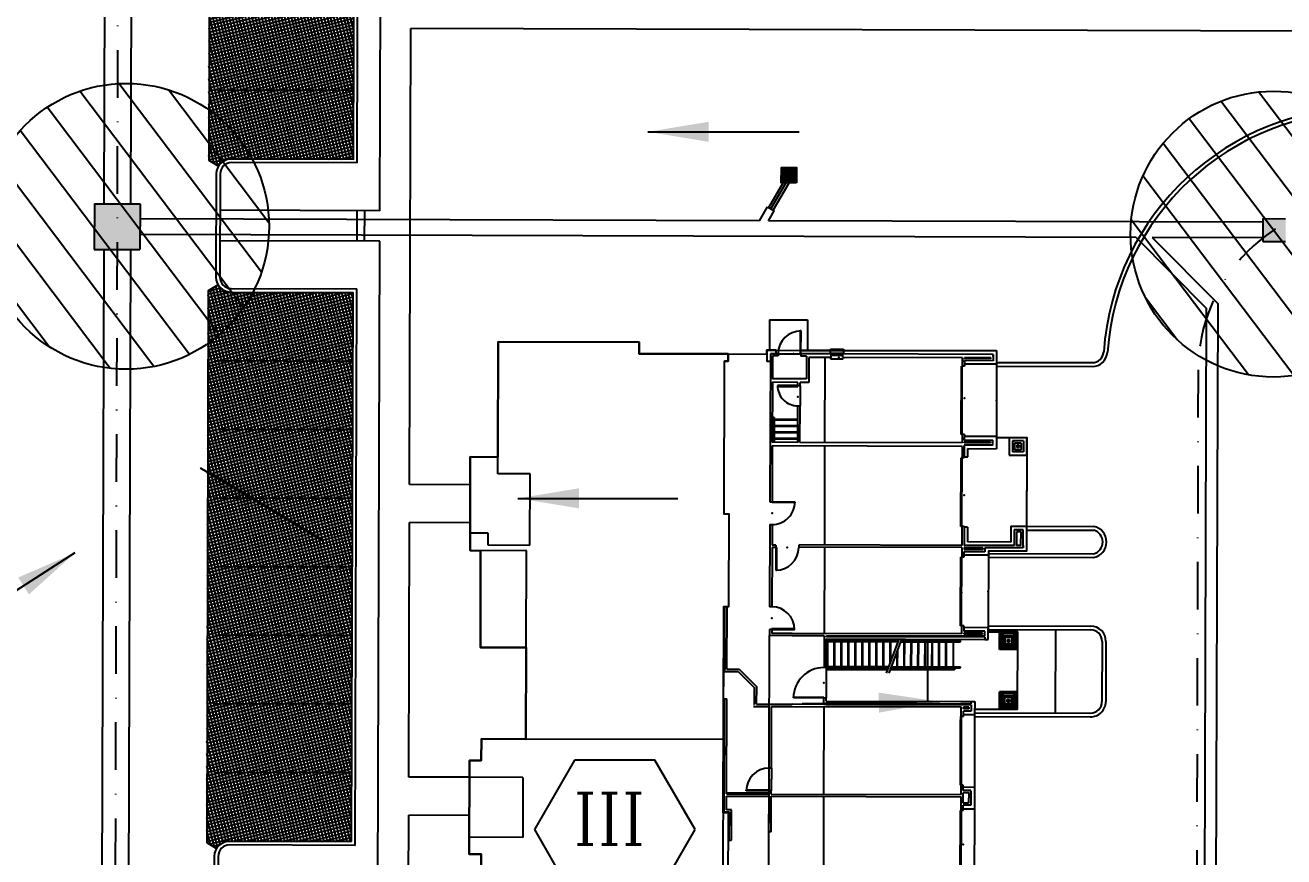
# Model space of a CAD drawing. Header units: feet. Extents: x 26064 to 27719, y 16802 to 28989.
# Drawn here: x 27101 to 27266.1, y 17355 to 17464.1 of the extents above; entities that cross this region are included whole.
import ezdxf
from ezdxf.enums import TextEntityAlignment as Align

# ---------------------------------------------------------------- set-up
doc = ezdxf.new("R2010")
doc.units = ezdxf.units.FT
doc.header["$LTSCALE"] = 50
doc.header["$MEASUREMENT"] = 0
doc.header["$PDSIZE"] = -0.5
doc.linetypes.add('CENTERPL', pattern=[0.25, 0.125, -0.0625, 0, -0.0625])
doc.linetypes.add('HIDDEN', pattern=[0.375, 0.25, -0.125])
for name, color, linetype in [('ALT-SD CL', 252, 'CENTERPL'), ('ALT-SD STRUCTURE', 252, 'Continuous'), ('ALT-SD-OUTER', 252, 'Continuous'), ('BUILDING-DOORS-EXT', 2, 'Continuous'), ('BUILDING-INTERIOR', 251, 'Continuous'), ('BUILDINGS', 5, 'Continuous'), ('CL-ROADS', 9, 'CENTERPL'), ('CONC-5INCH-BOUNDS', 251, 'Continuous'), ('CONC-5INCH-HATCH', 251, 'Continuous'), ('CURB-B', 4, 'Continuous'), ('CURB-F', 32, 'Continuous'), ('INLET PROTECTION', 1, 'HIDDEN'), ('INLET-HATCH', 9, 'Continuous'), ('PARKSTRIPES', 32, 'Continuous'), ('SD-OUTER', 6, 'Continuous'), ('SD-OUTER-PRIVATE', 6, 'Continuous'), ('SD-STRUCTURE', 6, 'Continuous'), ('SD-STRUCTURE-PRIVATE', 6, 'Continuous'), ('SIDEWALK', 9, 'Continuous'), ('STEPS', 7, 'Continuous')]:
    doc.layers.add(name, color=color, linetype=linetype)
doc.styles.add('DCADTXTSTYLE3', font='ROMANC')
doc.styles.add('ls80', font='simplex', dxfattribs={"oblique": 15, "height": 4})
doc.dimstyles.new('dim', dxfattribs={"dimtxt": 0.18, "dimasz": 0.16, "dimexe": 0.0625, "dimexo": 0.0625, "dimgap": 0.03, "dimtad": 3, "dimdec": 4, "dimzin": 0, "dimdsep": 46, "dimtxsty": 'ls80', "dimcen": 0.09, "dimclrd": 256, "dimclre": 256, "dimclrt": 256, "dimaunit": 1, "dimadec": 4, "dimazin": 0, "dimtfac": 1, "dimtdec": 4, "dimtofl": 0, "dimtmove": 2, "dimatfit": 3, "dimfxl": 0, "dimtolj": 1, "dimtzin": 0, "dimlwd": -1, "dimlwe": -1, "dimarcsym": 0})

msp = doc.modelspace()

# ---------------------------------------------------------------- hatches: boundary and pattern name
at = {"layer": 'ALT-SD STRUCTURE'}
msp.add_hatch(color=7, dxfattribs=at).paths.add_polyline_path([(27200.19655, 17445.43364), (27202.19654, 17445.4278), (27202.19071, 17443.42781), (27200.19071, 17443.43365)])
at = {"layer": 'CONC-5INCH-HATCH'}
h = msp.add_hatch(dxfattribs=at)
h.set_pattern_fill('ANSI37', scale=3.33, angle=329.2625, style=0)
edge = h.paths.add_edge_path()
edge.add_line((27125.29744, 17535.5882), (27125.03708, 17446.38248))
edge.add_line((27125.03708, 17446.38248), (27126.32209, 17445.60868))
edge.add_arc((27128.03543, 17444.57695), 2, 89.8327778, 148.9446646, ccw=False)
edge.add_line((27128.04126, 17446.57694), (27144.034, 17446.53027))
edge.add_line((27144.034, 17446.53027), (27144.29376, 17535.53276))
edge.add_line((27144.29376, 17535.53276), (27125.29744, 17535.5882))
h = msp.add_hatch(dxfattribs=at)
h.set_pattern_fill('ANSI37', scale=3.33, angle=329.2625, style=0)
edge = h.paths.add_edge_path()
edge.add_line((27143.77268, 17356.99417), (27143.98282, 17428.99506))
edge.add_line((27143.98282, 17428.99506), (27127.99009, 17429.04174))
edge.add_arc((27127.99592, 17431.04173), 2, 210.720891, 269.8327778, ccw=False)
edge.add_line((27126.27659, 17430.02002), (27124.98709, 17429.25373))
edge.add_line((27124.98709, 17429.25373), (27124.77577, 17356.84638))
edge.add_line((27124.77577, 17356.84638), (27126.06077, 17356.07258))
edge.add_arc((27127.77411, 17355.04085), 2, 89.8327778, 148.9446646, ccw=False)
edge.add_line((27127.77995, 17357.04084), (27143.77268, 17356.99417))
at = {"layer": 'INLET PROTECTION', "linetype": 'Continuous'}
h = msp.add_hatch(dxfattribs=at)
h.set_pattern_fill('ANSI31', scale=37.499998, angle=262.0889784, style=0)
h.set_pattern_definition([(307.088978, (51226.1183, -5826.835), (3.7392183, 2.82681806), [])])
edge = h.paths.add_edge_path()
edge.add_arc((27114.20302, 17437.70811), 18.75, 0, 360)
h = msp.add_hatch(dxfattribs=at)
h.set_pattern_fill('ANSI31', scale=37.499998, angle=262.0889784, style=0)
h.set_pattern_definition([(307.088978, (51375.7686, -5828.0414), (3.7392183, 2.82681806), [])])
edge = h.paths.add_edge_path()
edge.add_arc((27264.78035, 17436.6848), 18.75, 0, 360)

# ---------------------------------------------------------------- linework, layer by layer
at = {"layer": 'ALT-SD CL', "color": 7}
msp.add_line((27198.82325, 17439.9935), (27201.40203, 17444.43012), dxfattribs=at)
at = {"layer": 'ALT-SD STRUCTURE', "color": 7, "flags": 128}
msp.add_lwpolyline([(27202.19071, 17443.42781), (27200.19071, 17443.43365), (27200.19655, 17445.43364), (27202.19654, 17445.4278)], close=True, dxfattribs=at)
at = {"layer": 'ALT-SD-OUTER', "color": 7}
for p, q in [((27198.53795, 17440.15934), (27200.44071, 17443.43292)), ((27199.10856, 17439.82767), (27201.20281, 17443.4307))]:
    msp.add_line(p, q, dxfattribs=at)
at = {"layer": 'BUILDING-DOORS-EXT', "color": 7}
for p, q in [((27202.65406, 17423.97876), (27202.64531, 17420.97997)), ((27202.77901, 17423.97839), (27202.65406, 17423.97876)), ((27202.77025, 17420.97961), (27202.77901, 17423.97839))]:
    msp.add_line(p, q, dxfattribs=at)
msp.add_arc((27202.77025, 17420.97961), 2.9988, 89.8327778, 179.8327778, dxfattribs=at)
at = {"layer": 'BUILDING-INTERIOR', "color": 7, "ltscale": 12}
for p, q in [((27193.21139, 17420.96584), (27193.20859, 17420.00791)), ((27193.21139, 17420.96584), (27198.29281, 17420.951)), ((27198.29427, 17421.45085), (27198.29002, 17419.99308)), ((27199.50216, 17421.44733), (27198.29427, 17421.45085)), ((27198.75109, 17420.99134), (27198.69445, 17401.58214)), ((27199.77141, 17420.98836), (27198.75109, 17420.99134)), ((27199.50082, 17420.98917), (27199.50216, 17421.44733)), ((27199.77141, 17420.98836), (27199.77056, 17420.69681)), ((27199.77141, 17420.98836), (27202.77026, 17420.97961)), ((27202.64531, 17420.97997), (27202.77026, 17420.97961)), ((27202.74957, 17420.97969), (27202.75091, 17421.43785)), ((27206.66606, 17421.42642), (27202.75091, 17421.43785)), ((27202.77026, 17420.97961), (27202.7694, 17420.68807)), ((27206.74801, 17420.968), (27202.77026, 17420.97961)), ((27206.66471, 17420.96826), (27206.66495, 17421.05156)), ((27206.66495, 17421.05156), (27208.33098, 17421.0467)), ((27206.66521, 17421.13486), (27206.66606, 17421.42642)), ((27206.66606, 17421.42642), (27206.66655, 17421.59302)), ((27206.66655, 17421.59302), (27208.33257, 17421.58816)), ((27206.74667, 17420.50986), (27206.74801, 17420.96802)), ((27208.2461, 17420.50549), (27208.24743, 17420.96364)), ((27227.98985, 17420.90602), (27208.24744, 17420.96364)), ((27208.33074, 17420.9634), (27208.33098, 17421.0467)), ((27208.33209, 17421.42156), (27208.33124, 17421.13)), ((27208.33257, 17421.58816), (27208.33209, 17421.42156)), ((27227.99119, 17421.36418), (27208.33209, 17421.42156)), ((27228.44934, 17421.36284), (27226.20015, 17421.36941)), ((27227.98985, 17420.90602), (27227.98742, 17420.07301)), ((27227.989, 17420.61445), (27227.98985, 17420.90612)), ((27228.44934, 17421.36284), (27228.44424, 17419.61356)), ((27193.20859, 17420.00791), (27192.75044, 17420.00925)), ((27198.74813, 17419.99174), (27198.29002, 17419.99308)), ((27199.0418, 17420.69893), (27199.03304, 17417.70011)), ((27199.77056, 17420.69681), (27199.0418, 17420.69893)), ((27203.49841, 17420.68595), (27202.7694, 17420.68807)), ((27203.49841, 17420.68595), (27203.48965, 17417.6871)), ((27203.78947, 17420.51849), (27203.77987, 17417.22809)), ((27206.74667, 17420.50986), (27203.78947, 17420.51849)), ((27205.92273, 17409.34978), (27205.95531, 17420.51218)), ((27206.66337, 17420.5101), (27206.66289, 17420.3435)), ((27206.66289, 17420.3435), (27208.32891, 17420.33864)), ((27206.74753, 17420.80142), (27208.24695, 17420.79704)), ((27206.74765, 17420.84307), (27208.24707, 17420.83869)), ((27223.94839, 17420.45964), (27208.2461, 17420.50549)), ((27208.3294, 17420.50524), (27208.32891, 17420.33864)), ((27223.79402, 17410.38078), (27223.82028, 17419.37726)), ((27223.94523, 17419.37689), (27223.82028, 17419.37726)), ((27223.91897, 17410.38041), (27223.94523, 17419.37689)), ((27223.94195, 17418.25278), (27223.94839, 17420.45966)), ((27223.94839, 17420.45966), (27223.94523, 17419.37689)), ((27224.23679, 17419.37604), (27223.94523, 17419.37689)), ((27224.23885, 17420.08395), (27224.23679, 17419.37604)), ((27228.44424, 17419.61356), (27224.23751, 17419.62583)), ((27227.98742, 17420.07301), (27224.23885, 17420.08395)), ((27224.23995, 17420.45879), (27224.2397, 17420.3755)), ((27227.69672, 17420.36541), (27224.2397, 17420.3755)), ((27227.69696, 17420.4487), (27224.23995, 17420.45879)), ((27227.69696, 17420.4487), (27227.69672, 17420.36541)), ((27203.48965, 17417.6871), (27199.03304, 17417.70011)), ((27199.03171, 17417.24195), (27199.00873, 17409.36997)), ((27202.36377, 17417.23222), (27199.03171, 17417.24195)), ((27199.69691, 17416.82348), (27199.69654, 17416.69852)), ((27199.69654, 17416.69852), (27202.36219, 17416.69074)), ((27202.36255, 17416.8157), (27199.69691, 17416.82348)), ((27202.36219, 17416.69074), (27202.36255, 17416.8157)), ((27202.36255, 17416.8157), (27202.36377, 17417.23222)), ((27202.36255, 17416.8157), (27202.65411, 17416.81485)), ((27202.65411, 17416.81485), (27202.64632, 17414.1492)), ((27202.65411, 17416.81485), (27202.65532, 17417.23137)), ((27203.77987, 17417.22809), (27202.65532, 17417.23137)), ((27199.14317, 17412.61836), (27199.13368, 17409.36961)), ((27199.26812, 17412.618), (27199.14317, 17412.61836)), ((27199.26812, 17412.618), (27199.25864, 17409.36924)), ((27202.34077, 17409.36023), (27202.35476, 17414.15005)), ((27202.35476, 17414.15005), (27202.64632, 17414.1492)), ((27202.63233, 17409.35938), (27202.64632, 17414.1492)), ((27202.3471, 17411.52608), (27199.01504, 17411.53581)), ((27202.34954, 17412.3591), (27199.01747, 17412.36882)), ((27202.34077, 17409.36023), (27199.00873, 17409.36997)), ((27202.34224, 17409.86006), (27199.01018, 17409.86978)), ((27202.34467, 17410.69307), (27199.01261, 17410.70279)), ((27223.91581, 17409.2973), (27202.63233, 17409.35938)), ((27223.91897, 17410.38041), (27223.79402, 17410.38078)), ((27223.91897, 17410.38041), (27223.91581, 17409.2973)), ((27224.21053, 17410.37956), (27223.91897, 17410.38041)), ((27224.20761, 17409.38006), (27224.20737, 17409.29655)), ((27227.66438, 17409.28646), (27224.20737, 17409.29655)), ((27227.66462, 17409.36997), (27224.20761, 17409.38006)), ((27224.21053, 17410.37956), (27224.20846, 17409.67161)), ((27224.20846, 17409.67161), (27227.95703, 17409.66067)), ((27228.41652, 17410.11749), (27224.2098, 17410.12977)), ((27227.66438, 17409.28646), (27227.66462, 17409.36997)), ((27227.95508, 17408.99406), (27227.95703, 17409.66067)), ((27227.95642, 17409.45211), (27227.95679, 17409.57712)), ((27228.41652, 17410.11749), (27228.4119, 17408.53456)), ((27230.08224, 17410.00827), (27230.07543, 17407.67583)), ((27230.08224, 17410.00827), (27232.41468, 17410.00146)), ((27230.5183, 17409.56966), (27230.51404, 17408.11189)), ((27231.97607, 17409.5654), (27230.5183, 17409.56966)), ((27230.5183, 17409.56966), (27230.80985, 17409.56881)), ((27231.97607, 17409.5654), (27231.83029, 17409.56583)), ((27231.97607, 17409.5654), (27231.97181, 17408.10763)), ((27231.97607, 17409.5654), (27231.97522, 17409.27383)), ((27232.40788, 17407.66903), (27232.41468, 17410.00146)), ((27199.00739, 17408.91184), (27198.986, 17401.58129)), ((27223.91448, 17408.83914), (27199.00739, 17408.91184)), ((27205.88348, 17395.89661), (27205.92139, 17408.89167)), ((27223.91448, 17408.83914), (27223.9101, 17407.33972)), ((27224.20652, 17409.005), (27224.20165, 17407.33887)), ((27227.95508, 17408.99406), (27224.20652, 17409.005)), ((27224.66017, 17407.46258), (27224.66333, 17408.5455)), ((27224.66333, 17408.5455), (27228.4119, 17408.53456)), ((27230.07543, 17407.67583), (27232.40788, 17407.66903)), ((27231.97181, 17408.10763), (27230.51404, 17408.11189)), ((27230.809, 17409.27725), (27230.80645, 17408.40259)), ((27231.68111, 17408.40004), (27230.80645, 17408.40259)), ((27231.68366, 17409.2747), (27230.809, 17409.27725)), ((27231.0997, 17408.98485), (27231.09885, 17408.6933)), ((27231.39041, 17408.69245), (27231.09885, 17408.6933)), ((27231.39126, 17408.984), (27231.0997, 17408.98485)), ((27231.39126, 17408.984), (27231.39041, 17408.69245)), ((27231.68366, 17409.2747), (27231.68111, 17408.40004)), ((27162.9686, 17405.22672), (27162.97518, 17407.48107)), ((27223.75889, 17398.34354), (27223.78515, 17407.34008)), ((27223.9101, 17407.33972), (27223.78515, 17407.34008)), ((27223.88384, 17398.34318), (27223.9101, 17407.33972)), ((27224.20165, 17407.33887), (27223.9101, 17407.33972)), ((27224.20202, 17407.46391), (27224.66017, 17407.46258)), ((27167.21697, 17405.21432), (27162.9686, 17405.22672)), ((27167.18974, 17395.88458), (27167.21697, 17405.21432)), ((27198.69445, 17401.58214), (27198.986, 17401.58129)), ((27198.98564, 17401.45634), (27198.986, 17401.58129)), ((27201.98448, 17401.44759), (27198.98564, 17401.45634)), ((27198.986, 17401.58129), (27201.98485, 17401.57254)), ((27201.98485, 17401.57254), (27201.98448, 17401.44759)), ((27198.68569, 17398.58329), (27198.65423, 17387.79576)), ((27198.68569, 17398.58329), (27198.97725, 17398.58244)), ((27198.97725, 17398.58244), (27198.96935, 17395.87513)), ((27223.88384, 17398.34318), (27223.75889, 17398.34354)), ((27223.88384, 17398.34318), (27223.87657, 17395.84412)), ((27224.1754, 17398.34233), (27223.88384, 17398.34318)), ((27224.1754, 17398.34233), (27224.16812, 17395.84329)), ((27224.63319, 17398.21613), (27224.17503, 17398.21747)), ((27224.63319, 17398.21613), (27224.6276, 17396.3002)), ((27230.29813, 17398.36617), (27230.29205, 17396.28367)), ((27230.29813, 17398.36617), (27232.38067, 17398.3601)), ((27230.75499, 17397.90668), (27230.74893, 17395.8241)), ((27231.94203, 17397.90322), (27230.75499, 17397.90668)), ((27231.9351, 17395.52908), (27231.94203, 17397.90322)), ((27232.38067, 17398.3601), (27232.37106, 17395.06975)), ((27159.34327, 17397.51105), (27161.67571, 17397.50424)), ((27161.67571, 17397.50424), (27161.67103, 17395.90068)), ((27230.29205, 17396.28367), (27224.6276, 17396.3002)), ((27231.04569, 17397.61427), (27231.04046, 17395.82325)), ((27231.64963, 17397.61251), (27231.04569, 17397.61427)), ((27231.6444, 17395.82149), (27231.64963, 17397.61251)), ((27166.72945, 17395.15703), (27160.73169, 17395.15371)), ((27161.67103, 17395.90068), (27167.18974, 17395.88458)), ((27166.69232, 17382.43275), (27166.72945, 17395.15703)), ((27198.96849, 17395.58358), (27198.94578, 17387.79491)), ((27199.4683, 17395.58212), (27198.96849, 17395.58358)), ((27199.46915, 17395.87367), (27198.96935, 17395.87513)), ((27199.4683, 17395.58212), (27199.45957, 17392.58327)), ((27199.46915, 17395.87367), (27199.4683, 17395.58212)), ((27199.59325, 17395.58175), (27199.4683, 17395.58212)), ((27199.58452, 17392.58291), (27199.59325, 17395.58175)), ((27202.468, 17395.86492), (27202.46715, 17395.57336)), ((27223.87572, 17395.55256), (27202.46727, 17395.61502)), ((27223.87657, 17395.84412), (27202.46812, 17395.90657)), ((27205.84957, 17384.27609), (27205.88263, 17395.60506)), ((27223.87572, 17395.55256), (27223.87207, 17394.30304)), ((27224.16569, 17395.0103), (27224.16363, 17394.30219)), ((27227.3714, 17394.54279), (27224.16434, 17394.55215)), ((27226.91463, 17395.00228), (27224.16569, 17395.0103)), ((27224.16727, 17395.55173), (27224.16654, 17395.30189)), ((27226.62393, 17395.29468), (27224.16654, 17395.30189)), ((27226.62466, 17395.54456), (27224.16727, 17395.55173)), ((27230.74893, 17395.8241), (27224.16812, 17395.84329)), ((27226.62466, 17395.54457), (27226.62393, 17395.29468)), ((27226.91621, 17395.54372), (27226.91463, 17395.00228)), ((27231.9351, 17395.52908), (27226.91621, 17395.54371)), ((27227.37298, 17395.08434), (27227.3714, 17394.54279)), ((27232.37106, 17395.06975), (27227.37298, 17395.08434)), ((27231.6444, 17395.82149), (27231.04046, 17395.82325)), ((27231.9351, 17395.52908), (27231.64355, 17395.52993)), ((27231.93595, 17395.82064), (27231.9351, 17395.52908)), ((27223.72435, 17386.50335), (27223.74712, 17394.30341)), ((27223.87207, 17394.30304), (27223.74712, 17394.30341)), ((27223.84931, 17386.50298), (27223.87207, 17394.30304)), ((27224.16363, 17394.30219), (27223.87207, 17394.30304)), ((27199.45957, 17392.58327), (27199.58452, 17392.58291)), ((27192.75676, 17379.31616), (27192.78155, 17387.8129)), ((27193.04916, 17379.60686), (27193.07311, 17387.81204)), ((27198.94578, 17387.79491), (27198.65423, 17387.79576)), ((27223.72088, 17385.3076), (27223.72437, 17386.50335)), ((27223.84583, 17385.30723), (27223.84932, 17386.50298)), ((27192.48965, 17330.62694), (27192.65106, 17385.93899)), ((27198.64548, 17384.79692), (27198.64317, 17384.00557)), ((27198.93703, 17384.79607), (27198.64548, 17384.79692)), ((27198.93703, 17384.79607), (27198.93557, 17384.29626)), ((27198.93739, 17384.92102), (27198.93702, 17384.79607)), ((27198.93702, 17384.79607), (27201.93587, 17384.78731)), ((27201.93623, 17384.91227), (27198.93739, 17384.92102)), ((27201.93587, 17384.78731), (27201.93623, 17384.91227)), ((27223.84583, 17385.30723), (27223.72088, 17385.3076)), ((27223.84583, 17385.30723), (27223.84267, 17384.22358)), ((27224.13739, 17385.30638), (27223.84583, 17385.30723)), ((27224.13739, 17385.30638), (27224.13532, 17384.5976)), ((27226.88426, 17384.5896), (27224.13532, 17384.5976)), ((27227.34369, 17385.04644), (27224.13662, 17385.0558)), ((27227.34376, 17385.04642), (27224.13666, 17385.05578)), ((27226.88231, 17383.92317), (27226.88426, 17384.5896)), ((27227.33925, 17383.50533), (27227.34376, 17385.04642)), ((27228.84166, 17384.52141), (27227.34223, 17384.52579)), ((27228.83485, 17382.18898), (27228.84166, 17384.52141)), ((27228.84166, 17384.52141), (27231.17409, 17384.51461)), ((27231.17409, 17384.51461), (27228.84166, 17384.52141)), ((27231.17409, 17384.51461), (27231.16729, 17382.18217)), ((27198.17232, 17222.65092), (27198.64317, 17384.00558)), ((27201.6211, 17383.99688), (27198.64317, 17384.00557)), ((27201.62195, 17384.28842), (27198.93557, 17384.29626)), ((27205.80718, 17383.98467), (27201.6211, 17383.99688)), ((27223.84267, 17384.22358), (27201.62195, 17384.28842)), ((27205.80718, 17383.98467), (27205.79503, 17379.81952)), ((27206.09752, 17383.56732), (27206.08658, 17379.81867)), ((27206.09752, 17383.5673), (27226.8811, 17383.50667)), ((27206.09838, 17383.85886), (27206.09874, 17383.98382)), ((27226.88195, 17383.79824), (27206.09838, 17383.85886)), ((27226.8823, 17383.92317), (27206.09874, 17383.98382)), ((27226.88231, 17383.92317), (27206.09874, 17383.98382)), ((27215.84575, 17383.20561), (27223.71477, 17383.18265)), ((27215.89349, 17383.33042), (27223.59019, 17383.30797)), ((27216.37466, 17379.91364), (27216.38426, 17383.20405)), ((27217.29097, 17379.91097), (27217.30057, 17383.20137)), ((27218.20728, 17379.90829), (27218.21689, 17383.1987)), ((27219.1236, 17379.90562), (27219.1332, 17383.19602)), ((27220.03991, 17379.90295), (27220.04952, 17383.19335)), ((27220.95623, 17379.90027), (27220.96583, 17383.19068)), ((27221.87254, 17379.8976), (27221.88215, 17383.188)), ((27222.78886, 17379.89492), (27222.79846, 17383.18533)), ((27223.59019, 17383.30797), (27223.59079, 17383.51627)), ((27223.71477, 17383.18265), (27223.71575, 17383.5159)), ((27224.13459, 17384.34771), (27224.13423, 17384.22274)), ((27224.13423, 17384.22274), (27226.59162, 17384.21557)), ((27226.59198, 17384.34053), (27224.13459, 17384.34771)), ((27226.88231, 17383.92316), (27226.59076, 17383.92401)), ((27226.59162, 17384.21557), (27226.59198, 17384.34053)), ((27226.88195, 17383.79824), (27226.8811, 17383.50667)), ((27226.8811, 17383.50667), (27227.33925, 17383.50533)), ((27226.88231, 17383.92316), (27226.88233, 17383.92317)), ((27229.00194, 17382.35509), (27229.00777, 17384.35433)), ((27231.00701, 17384.34849), (27229.00778, 17384.35433)), ((27229.12726, 17382.47968), (27229.13236, 17384.22901)), ((27230.88169, 17384.2239), (27229.13237, 17384.22901)), ((27229.38154, 17383.97838), (27229.13237, 17384.22901)), ((27229.37789, 17382.72886), (27229.38154, 17383.97838)), ((27229.38154, 17383.97838), (27230.63106, 17383.97473)), ((27229.46143, 17382.81191), (27229.46459, 17383.89483)), ((27229.46459, 17383.89483), (27230.54751, 17383.89167)), ((27229.56586, 17382.91574), (27229.56842, 17383.7904)), ((27230.44053, 17382.91318), (27229.56586, 17382.91574)), ((27229.56842, 17383.7904), (27230.44308, 17383.78785)), ((27229.85827, 17383.20644), (27229.85912, 17383.498)), ((27230.14982, 17383.20559), (27229.85827, 17383.20644)), ((27229.85912, 17383.498), (27230.15067, 17383.49714)), ((27230.15067, 17383.49714), (27230.14982, 17383.20559)), ((27230.44308, 17383.78785), (27230.44053, 17382.91318)), ((27230.54751, 17383.89167), (27230.54435, 17382.80875)), ((27230.63106, 17383.97473), (27230.62741, 17382.72521)), ((27230.63106, 17383.97473), (27230.88169, 17384.2239)), ((27230.88169, 17384.2239), (27230.87659, 17382.47458)), ((27231.00701, 17384.34849), (27231.00117, 17382.34928)), ((27215.45834, 17379.91631), (27215.46504, 17382.21031)), ((27231.16729, 17382.18217), (27228.83485, 17382.18898)), ((27229.00194, 17382.35509), (27231.00117, 17382.34926)), ((27229.37789, 17382.72886), (27229.12726, 17382.47968)), ((27229.12726, 17382.47968), (27230.87659, 17382.47458)), ((27230.62741, 17382.72521), (27229.37789, 17382.72886)), ((27230.54435, 17382.80875), (27229.46143, 17382.81191)), ((27230.62741, 17382.72521), (27230.87659, 17382.47458)), ((27231.1673, 17382.18217), (27231.15114, 17376.6426)), ((27193.04916, 17379.60686), (27194.65883, 17379.60217)), ((27194.65883, 17379.60217), (27196.95741, 17377.29014)), ((27206.08658, 17379.81867), (27205.79503, 17379.81952)), ((27206.08659, 17379.81871), (27206.07491, 17375.82023)), ((27206.08658, 17379.81867), (27206.08658, 17379.81867)), ((27214.54043, 17379.66908), (27222.91308, 17379.64466)), ((27214.58818, 17379.7939), (27223.70481, 17379.7673)), ((27214.63592, 17379.91871), (27223.70517, 17379.89226)), ((27215.45761, 17379.66641), (27215.45798, 17379.79136)), ((27216.37393, 17379.66374), (27216.37429, 17379.78869)), ((27217.29024, 17379.66107), (27217.29061, 17379.78601)), ((27218.20656, 17379.65839), (27218.20692, 17379.78334)), ((27219.12287, 17379.65572), (27219.12323, 17379.78067)), ((27220.03918, 17379.65305), (27220.03955, 17379.778)), ((27220.9555, 17379.65037), (27220.95586, 17379.77532)), ((27221.87181, 17379.6477), (27221.87218, 17379.77265)), ((27222.78813, 17379.64503), (27222.78849, 17379.76998)), ((27222.91308, 17379.64466), (27222.91271, 17379.51971)), ((27223.70481, 17379.7673), (27223.70517, 17379.89226)), ((27192.75676, 17379.31616), (27194.53722, 17379.31096)), ((27194.53722, 17379.31096), (27196.6655, 17377.17022)), ((27214.49268, 17379.54427), (27222.91271, 17379.51971)), ((27196.65921, 17375.01472), (27196.6655, 17377.17022)), ((27196.95076, 17375.01387), (27196.95741, 17377.29014)), ((27228.81187, 17374.31697), (27228.81868, 17376.64941)), ((27228.81868, 17376.64941), (27231.15112, 17376.6426)), ((27231.15112, 17376.6426), (27228.81868, 17376.64941)), ((27228.97896, 17374.48309), (27228.9848, 17376.48232)), ((27230.98403, 17376.47648), (27228.98481, 17376.48232)), ((27229.10428, 17374.60767), (27229.10938, 17376.357)), ((27230.85871, 17376.3519), (27229.10939, 17376.357)), ((27229.35856, 17376.10637), (27229.10939, 17376.357)), ((27230.60808, 17376.10272), (27230.85871, 17376.3519)), ((27230.85871, 17376.3519), (27230.85361, 17374.60257)), ((27230.98403, 17376.47648), (27230.9782, 17374.47727)), ((27231.15112, 17376.6426), (27231.14431, 17374.31016)), ((27192.70283, 17360.86494), (27192.74622, 17375.73422)), ((27192.74622, 17375.73422), (27193.03778, 17375.73337)), ((27193.00131, 17363.23818), (27193.03778, 17375.73337)), ((27196.53341, 17374.72355), (27198.61606, 17374.71746)), ((27196.53426, 17375.01509), (27196.65921, 17375.01472)), ((27196.95076, 17375.01387), (27201.59484, 17375.0003)), ((27198.59248, 17366.63724), (27198.61604, 17374.71746)), ((27198.88404, 17366.63639), (27198.9076, 17374.71661)), ((27198.9076, 17374.71661), (27201.59399, 17374.70877)), ((27201.59399, 17374.70877), (27223.81473, 17374.64393)), ((27205.78093, 17374.98807), (27201.59484, 17375.00029)), ((27201.7849, 17375.83274), (27201.78526, 17375.95769)), ((27205.78336, 17375.82107), (27201.7849, 17375.83274)), ((27201.78526, 17375.95769), (27205.78372, 17375.94602)), ((27205.78093, 17374.98807), (27205.78336, 17375.82108)), ((27206.07248, 17374.98724), (27205.78093, 17374.9881)), ((27205.78372, 17375.94602), (27205.78336, 17375.82107)), ((27206.07491, 17375.82023), (27205.78336, 17375.82108)), ((27205.78808, 17363.20087), (27205.82161, 17374.69644)), ((27206.07248, 17374.98724), (27206.07285, 17375.11219)), ((27206.07248, 17374.98725), (27223.6073, 17374.9361)), ((27206.07248, 17374.98724), (27225.10676, 17374.93172)), ((27206.07285, 17375.11219), (27225.10712, 17375.05668)), ((27206.0737, 17375.40375), (27206.07491, 17375.82023)), ((27206.0737, 17375.40375), (27223.73349, 17375.35224)), ((27206.07491, 17375.82023), (27206.07491, 17375.82023)), ((27223.73349, 17375.35224), (27225.10797, 17375.34823)), ((27223.81108, 17373.3951), (27223.81473, 17374.64393)), ((27224.10555, 17374.39352), (27224.10628, 17374.64308)), ((27224.81434, 17374.64101), (27224.10628, 17374.64308)), ((27224.81434, 17374.64101), (27224.81361, 17374.39145)), ((27225.10676, 17374.93172), (27225.10431, 17374.09905)), ((27225.10712, 17375.05668), (27225.10797, 17375.34823)), ((27225.10797, 17375.34823), (27225.56614, 17375.34689)), ((27225.56614, 17375.34689), (27225.56113, 17373.63955)), ((27229.35491, 17374.85685), (27229.10428, 17374.60767)), ((27229.10428, 17374.60767), (27230.85361, 17374.60257)), ((27229.35491, 17374.85685), (27229.35856, 17376.10637)), ((27230.60443, 17374.8532), (27229.35491, 17374.85685)), ((27229.35856, 17376.10637), (27230.60808, 17376.10272)), ((27229.43846, 17374.93991), (27229.44162, 17376.02282)), ((27230.52138, 17374.93675), (27229.43846, 17374.93991)), ((27229.44162, 17376.02282), (27230.52454, 17376.01966)), ((27229.54289, 17375.04373), (27229.54544, 17375.91839)), ((27230.41755, 17375.04118), (27229.54289, 17375.04373)), ((27229.54544, 17375.91839), (27230.42011, 17375.91584)), ((27229.83529, 17375.33443), (27229.83614, 17375.62599)), ((27230.12685, 17375.33358), (27229.83529, 17375.33443)), ((27229.83614, 17375.62599), (27230.1277, 17375.62514)), ((27230.1277, 17375.62514), (27230.12685, 17375.33358)), ((27230.42011, 17375.91584), (27230.41755, 17375.04118)), ((27230.52454, 17376.01966), (27230.52138, 17374.93675)), ((27230.60808, 17376.10272), (27230.60443, 17374.8532)), ((27230.60443, 17374.8532), (27230.85361, 17374.60257)), ((27223.68613, 17373.39546), (27223.68387, 17372.61931)), ((27223.81108, 17373.3951), (27223.68613, 17373.39546)), ((27223.81108, 17373.3951), (27223.80874, 17372.59127)), ((27224.10264, 17373.39424), (27223.81108, 17373.3951)), ((27224.10264, 17373.39424), (27224.1047, 17374.10196)), ((27224.10337, 17373.64381), (27225.56113, 17373.63955)), ((27225.10431, 17374.09905), (27224.1047, 17374.10196)), ((27224.81361, 17374.39145), (27224.10555, 17374.39352)), ((27228.81187, 17374.31697), (27225.56314, 17374.32645)), ((27231.14431, 17374.31016), (27228.81187, 17374.31697)), ((27228.97896, 17374.48309), (27230.9782, 17374.47725)), ((27223.68385, 17372.61931), (27223.65986, 17364.39905)), ((27223.8088, 17372.61895), (27223.78481, 17364.39868)), ((27160.81795, 17367.62214), (27160.82622, 17370.45438)), ((27160.82622, 17370.45438), (27166.65732, 17370.43737)), ((27192.60572, 17370.36163), (27166.65732, 17370.43737)), ((27198.88404, 17366.63639), (27198.59248, 17366.63724)), ((27198.88404, 17366.63639), (27198.87528, 17363.63754)), ((27166.26775, 17365.39873), (27159.27044, 17365.41915)), ((27166.26775, 17365.39873), (27166.24477, 17357.52675)), ((27193.00131, 17363.23818), (27198.58251, 17363.22189)), ((27198.45791, 17363.34722), (27193.00168, 17363.36315)), ((27195.58488, 17363.64715), (27195.58525, 17363.7721)), ((27198.58373, 17363.63839), (27195.58488, 17363.64715)), ((27195.58525, 17363.7721), (27198.58409, 17363.76335)), ((27198.58251, 17363.22189), (27198.58373, 17363.63839)), ((27198.58409, 17363.76335), (27198.58373, 17363.63839)), ((27198.87528, 17363.63754), (27198.58373, 17363.63839)), ((27198.87407, 17363.22104), (27198.87528, 17363.63754)), ((27198.87407, 17363.22104), (27223.78116, 17363.14836)), ((27223.78481, 17364.39868), (27223.65986, 17364.39905)), ((27223.78116, 17363.14836), (27223.78481, 17364.39868)), ((27224.07636, 17364.39783), (27223.78481, 17364.39868)), ((27224.06949, 17362.04376), (27224.07344, 17363.39754)), ((27224.78152, 17363.39547), (27224.07344, 17363.39754)), ((27224.07429, 17363.68909), (27224.07636, 17364.39783)), ((27225.07392, 17363.68617), (27224.07429, 17363.68909)), ((27224.07556, 17364.14732), (27225.53331, 17364.14299)), ((27224.78152, 17363.39547), (27224.77757, 17362.04169)), ((27225.07283, 17363.31132), (27225.06827, 17361.74929)), ((27225.07283, 17363.31132), (27225.07392, 17363.68617)), ((27225.07368, 17363.60288), (27225.07283, 17363.31132)), ((27225.53331, 17364.14299), (27225.52498, 17361.28996)), ((27192.99524, 17361.15563), (27193.00046, 17362.94661)), ((27193.00046, 17362.94661), (27198.58166, 17362.93032)), ((27198.56811, 17358.28627), (27198.58166, 17362.93032)), ((27198.85966, 17358.28542), (27198.87322, 17362.92947)), ((27198.87322, 17362.92947), (27223.78031, 17362.8568)), ((27205.75039, 17350.28916), (27205.78723, 17362.9093)), ((27223.77502, 17361.04563), (27223.78031, 17362.85682)), ((27224.06658, 17361.04478), (27224.06864, 17361.7522)), ((27225.06827, 17361.74929), (27224.06864, 17361.7522)), ((27224.77757, 17362.04169), (27224.06949, 17362.04376)), ((27193.36924, 17360.86299), (27192.70283, 17360.86494)), ((27193.66165, 17361.1537), (27192.99524, 17361.15563)), ((27193.35842, 17357.15609), (27193.36924, 17360.86299)), ((27193.64998, 17357.15523), (27193.66165, 17361.1537)), ((27223.65007, 17361.046), (27223.62381, 17352.04946)), ((27223.77502, 17361.04563), (27223.65007, 17361.046)), ((27223.77502, 17361.04563), (27223.74877, 17352.04909)), ((27224.06658, 17361.04478), (27223.77502, 17361.04563)), ((27224.06723, 17361.29422), (27225.52498, 17361.28996)), ((27198.85966, 17358.28542), (27198.56811, 17358.28627)), ((27166.24477, 17357.52675), (27159.24746, 17357.54718)), ((27193.35842, 17357.15609), (27193.64998, 17357.15523))]:
    msp.add_line(p, q, dxfattribs=at)
at = {"layer": 'BUILDING-INTERIOR', "color": 7, "ltscale": 6}
for p, q in [((27223.79402, 17410.38078), (27223.82028, 17419.37726)), ((27223.82028, 17419.37726), (27223.82028, 17419.37726)), ((27223.79402, 17410.38078), (27223.79402, 17410.38078)), ((27223.75889, 17398.34354), (27223.78515, 17407.34008)), ((27223.78515, 17407.34008), (27223.78515, 17407.34008)), ((27223.75889, 17398.34354), (27223.75889, 17398.34354)), ((27223.72435, 17386.50335), (27223.74712, 17394.30341)), ((27223.74712, 17394.30341), (27223.74712, 17394.30341)), ((27223.72088, 17385.3076), (27223.72088, 17385.3076)), ((27206.09655, 17383.23407), (27215.4894, 17383.20665)), ((27206.09692, 17383.35902), (27215.53714, 17383.33146)), ((27206.2952, 17379.94306), (27206.30481, 17383.23346)), ((27206.30516, 17383.35841), (27206.30577, 17383.56666)), ((27207.21152, 17379.94038), (27207.22112, 17383.23079)), ((27208.12783, 17379.93771), (27208.13743, 17383.22811)), ((27209.04415, 17379.93503), (27209.05375, 17383.22544)), ((27209.96046, 17379.93236), (27209.97006, 17383.22276)), ((27210.87677, 17379.92969), (27210.88637, 17383.22009)), ((27211.79308, 17379.92701), (27211.80269, 17383.21741)), ((27212.7094, 17379.92434), (27212.719, 17383.21473)), ((27213.62571, 17379.92166), (27213.63532, 17383.21206)), ((27214.54441, 17380.73615), (27214.55163, 17383.20939)), ((27219.40189, 17375.36487), (27219.42571, 17383.52831)), ((27206.08586, 17379.56881), (27214.13633, 17379.54531)), ((27206.08622, 17379.69376), (27214.1367, 17379.67026)), ((27214.23183, 17379.79494), (27206.08659, 17379.81871)), ((27214.27957, 17379.91975), (27206.08695, 17379.94367)), ((27206.29447, 17379.69315), (27206.29484, 17379.81811)), ((27207.21079, 17379.69048), (27207.21115, 17379.81544)), ((27208.1271, 17379.68781), (27208.12747, 17379.81276)), ((27209.04342, 17379.68513), (27209.04378, 17379.81009)), ((27209.95973, 17379.68246), (27209.96009, 17379.80741)), ((27210.87604, 17379.67978), (27210.87641, 17379.80474)), ((27211.79235, 17379.6771), (27211.79272, 17379.80206)), ((27212.70867, 17379.67443), (27212.70903, 17379.79939)), ((27213.62498, 17379.67175), (27213.62535, 17379.79672)), ((27223.68613, 17373.39546), (27223.68613, 17373.39546)), ((27223.68385, 17372.61931), (27223.65986, 17364.39905)), ((27223.65986, 17364.39905), (27223.65986, 17364.39905)), ((27223.65007, 17361.046), (27223.62381, 17352.04946)), ((27223.65007, 17361.046), (27223.65007, 17361.046))]:
    msp.add_line(p, q, dxfattribs=at)
at = {"layer": 'BUILDING-INTERIOR', "color": 7, "ltscale": 4}
for p, q in [((27202.34686, 17411.44278), (27199.0148, 17411.45251)), ((27202.34929, 17412.2758), (27199.01723, 17412.28552)), ((27202.342, 17409.77676), (27199.00994, 17409.78648)), ((27202.34443, 17410.60977), (27199.01237, 17410.61949)), ((27206.2119, 17379.9433), (27206.2215, 17383.2337)), ((27207.12821, 17379.94063), (27207.13781, 17383.23103)), ((27208.04453, 17379.93795), (27208.05413, 17383.22835)), ((27208.96084, 17379.93528), (27208.97044, 17383.22568)), ((27209.87715, 17379.9326), (27209.88676, 17383.22301)), ((27210.79347, 17379.92993), (27210.80307, 17383.22033)), ((27211.70978, 17379.92725), (27211.71939, 17383.21765)), ((27212.6261, 17379.92458), (27212.6357, 17383.21498)), ((27213.54241, 17379.92191), (27213.55201, 17383.2123)), ((27214.4601, 17380.39174), (27214.46833, 17383.20963)), ((27216.29135, 17379.91388), (27216.30096, 17383.20428)), ((27217.20767, 17379.91121), (27217.21727, 17383.20162)), ((27218.12398, 17379.90853), (27218.13359, 17383.19894)), ((27219.0403, 17379.90587), (27219.0499, 17383.19627)), ((27219.95661, 17379.90319), (27219.96621, 17383.19359)), ((27220.87293, 17379.90052), (27220.88253, 17383.19092)), ((27221.78924, 17379.89784), (27221.79884, 17383.18824)), ((27215.37504, 17379.91656), (27215.38109, 17381.99085)), ((27206.21117, 17379.6934), (27206.21153, 17379.81835)), ((27207.12748, 17379.69072), (27207.12785, 17379.81568)), ((27208.0438, 17379.68805), (27208.04416, 17379.81301)), ((27208.96011, 17379.68537), (27208.96048, 17379.81033)), ((27209.87643, 17379.6827), (27209.87679, 17379.80766)), ((27210.79274, 17379.68003), (27210.79311, 17379.80498)), ((27211.70905, 17379.67735), (27211.70942, 17379.8023)), ((27212.62537, 17379.67467), (27212.62573, 17379.79963)), ((27213.54168, 17379.672), (27213.54205, 17379.79696)), ((27215.37431, 17379.66665), (27215.37468, 17379.79161)), ((27216.29062, 17379.66397), (27216.29099, 17379.78893)), ((27217.20694, 17379.66131), (27217.2073, 17379.78626)), ((27218.12325, 17379.65864), (27218.12362, 17379.78358)), ((27219.03957, 17379.65597), (27219.03993, 17379.78091)), ((27219.95588, 17379.65329), (27219.95625, 17379.77824)), ((27220.8722, 17379.65062), (27220.87256, 17379.77556)), ((27221.78851, 17379.64794), (27221.78888, 17379.77289))]:
    msp.add_line(p, q, dxfattribs=at)
at = {"layer": 'BUILDING-INTERIOR', "color": 7, "ltscale": 48}
for p, q in [((27215.61671, 17383.53949), (27213.96129, 17379.08766)), ((27215.97307, 17383.53844), (27214.31763, 17379.08662))]:
    msp.add_line(p, q, dxfattribs=at)
at = {"layer": 'BUILDING-INTERIOR', "color": 7, "ltscale": 15}
for p, q in [((27173.05824, 17367.68443), (27167.7868, 17358.55395)), ((27183.6011, 17367.68443), (27173.05824, 17367.68443)), ((27188.87254, 17358.55395), (27183.6011, 17367.68443)), ((27167.7868, 17358.55395), (27173.05824, 17349.42363)), ((27183.6011, 17349.42363), (27188.87254, 17358.55395))]:
    msp.add_line(p, q, dxfattribs=at)
at = {"layer": 'BUILDING-INTERIOR', "color": 7, "ltscale": 12}
msp.add_lwpolyline([(27193.21483, 17350.74223), (27193.244, 17360.73839), (27192.57759, 17360.74033), (27192.6566, 17387.81326), (27193.32301, 17387.81131), (27193.35839, 17399.93165), (27192.69198, 17399.93359), (27192.75044, 17420.00925), (27193.20859, 17420.00791), (27193.21152, 17420.96584), (27181.54934, 17420.99988), (27181.55371, 17422.4993), (27163.01917, 17422.55341), (27162.97504, 17407.43421), (27159.37226, 17407.44473), (27159.33646, 17395.17861), (27160.73169, 17395.15371), (27160.69462, 17382.45026), (27166.69232, 17382.43275), (27166.65732, 17370.43737), (27160.82622, 17370.45438), (27160.81795, 17367.62214), (27159.27688, 17367.62663), (27159.24102, 17355.33969), (27160.78209, 17355.3352), (27160.73602, 17339.54959)], dxfattribs=at)
for centre, radius, start, end in [((27202.36256, 17416.8157), 2.66565, 179.8327778, 269.8333778), ((27198.986, 17401.58129), 2.99886, 269.8327778, 359.8327778), ((27199.4683, 17395.58212), 2.99886, 269.8331668, 359.8327778), ((27198.93702, 17384.79607), 2.99886, 359.8327778, 89.8326778), ((27205.78336, 17375.82107), 3.99848, 89.8327778, 179.8327778), ((27198.58373, 17363.63839), 2.99886, 89.8327778, 179.8327778)]:
    msp.add_arc(centre, radius, start, end, dxfattribs=at)
for p in [(27201.77076, 17420.9825, 1), (27207.7464, 17420.5069, 1), (27202.35829, 17415.31625, 1), (27224.22463, 17415.16982, 1), (27228.43038, 17414.86552, 1), (27232.39427, 17403.01456, 1), (27224.18743, 17402.42387, 1), (27198.98171, 17400.08185, 1), (27200.96783, 17395.57772, 1), (27223.85859, 17389.67909, 1), (27227.35755, 17389.79464, 1), (27198.94148, 17386.29562, 1), (27205.78919, 17377.82029, 1), (27198.59244, 17366.59558, 1), (27198.58819, 17365.1378, 1), (27223.76181, 17356.5469, 1), (27224.05364, 17356.58812, 1)]:
    msp.add_point(p, dxfattribs=at)
at = {"layer": 'BUILDINGS', "color": 7, "flags": 128}
msp.add_lwpolyline([(27160.73602, 17339.54959), (27160.78209, 17355.3352), (27159.24102, 17355.33969), (27159.27688, 17367.62663), (27160.81795, 17367.62214), (27160.82622, 17370.45438), (27166.65732, 17370.43737), (27166.69232, 17382.43275), (27163.69347, 17382.44151), (27160.69462, 17382.45026), (27160.73169, 17395.15371), (27159.33646, 17395.17861), (27159.37226, 17407.44473), (27162.97504, 17407.43421), (27163.01917, 17422.55341), (27181.55371, 17422.4993), (27181.54934, 17420.99988), (27193.21139, 17420.96584), (27198.29281, 17420.951), (27198.29427, 17421.45085), (27199.50216, 17421.44733), (27202.75091, 17421.43785), (27206.66606, 17421.42642), (27208.33209, 17421.42156), (27228.44934, 17421.36284), (27228.44424, 17419.61356), (27228.41652, 17410.11749), (27228.41622, 17410.01313), (27230.08224, 17410.00827), (27232.41468, 17410.00146), (27232.40788, 17407.66903), (27232.38067, 17398.3601), (27232.37106, 17395.06975), (27227.37298, 17395.08434), (27227.34376, 17385.04642), (27227.34223, 17384.52579), (27231.17409, 17384.51461), (27231.14431, 17374.31016), (27225.56314, 17374.32645), (27225.56113, 17373.63955), (27225.53331, 17364.14299), (27225.52498, 17361.28996), (27225.49726, 17351.79361)], dxfattribs=at)
at = {"layer": 'CL-ROADS', "color": 7}
for p, q in [((27113.41018, 17574.23452), (27112.32443, 17202.22259)), ((27254.8945, 17418.87021), (27254.16613, 17163.77933))]:
    msp.add_line(p, q, dxfattribs=at)
msp.add_arc((27276.89441, 17418.80739), 22, 89.8327778, 179.8364014, dxfattribs=at)
at = {"layer": 'CONC-5INCH-BOUNDS', "color": 7, "flags": 128}
for points in [[(27125.29744, 17535.5882), (27125.03708, 17446.38248), (27126.32209, 17445.60868, -0.263800134), (27128.04126, 17446.57694), (27144.034, 17446.53027), (27144.29376, 17535.53276), (27125.29744, 17535.5882)], [(27143.77268, 17356.99417), (27143.98282, 17428.99506), (27127.99009, 17429.04174, -0.263800134), (27126.27659, 17430.02002), (27124.98709, 17429.25373), (27124.77577, 17356.84638), (27126.06077, 17356.07258, -0.263800134), (27127.77995, 17357.04084)]]:
    msp.add_lwpolyline(points, format="xyb", close=True, dxfattribs=at)
at = {"layer": 'CURB-B', "color": 7, "flags": 128}
for points in [[(27144.53253, 17446.02881), (27144.71788, 17509.53254)], [(27144.53253, 17446.02881), (27128.03981, 17446.07694)], [(27126.53543, 17444.58133), (27126.49593, 17431.04611)], [(27127.99155, 17429.54174), (27144.48428, 17429.4936)], [(27144.27122, 17356.49271), (27144.48428, 17429.4936)], [(27228.44497, 17419.86376), (27240.99711, 17419.82713)], [(27232.37921, 17397.86001), (27241.18563, 17397.83429)], [(27227.37213, 17394.79283), (27241.18332, 17394.75252)], [(27227.34303, 17384.79705), (27240.79718, 17384.75778)], [(27242.2928, 17383.25341), (27242.26971, 17375.34123)], [(27225.56186, 17373.88999), (27240.76533, 17373.84561)], [(27144.27122, 17356.49271), (27127.77849, 17356.54085)], [(27126.27411, 17355.04523), (27126.26828, 17353.04524)]]:
    msp.add_lwpolyline(points, dxfattribs=at)
for points in [[(27277.00058, 17453.29883, 0.39471929), (27242.49782, 17421.22231)], [(27128.03981, 17446.07694, 0.414213562), (27126.53543, 17444.58133)], [(27126.49593, 17431.04611, 0.414213562), (27127.99155, 17429.54174)], [(27240.99711, 17419.82713, 0.39471929), (27242.49782, 17421.22231)], [(27241.18332, 17394.75252, 0.776358476), (27241.18563, 17397.83429)], [(27242.2928, 17383.25341, 0.414213562), (27240.79718, 17384.75778)], [(27240.76533, 17373.84561, 0.414213562), (27242.26971, 17375.34123)], [(27127.77849, 17356.54085, 0.414213562), (27126.27411, 17355.04523)]]:
    msp.add_lwpolyline(points, format="xyb", dxfattribs=at)
at = {"layer": 'CURB-F', "color": 7}
for p, q in [((27144.034, 17446.53027), (27144.29376, 17535.53276)), ((27144.034, 17446.53027), (27128.04126, 17446.57694)), ((27126.03544, 17444.58279), (27125.99593, 17431.04757)), ((27127.99009, 17429.04174), (27143.98282, 17428.99506)), ((27143.77268, 17356.99417), (27143.98282, 17428.99506)), ((27228.44351, 17419.36376), (27240.99565, 17419.32713)), ((27232.38067, 17398.36003), (27241.18598, 17398.33433)), ((27227.37068, 17394.29283), (27241.17371, 17394.25255)), ((27227.34449, 17385.29704), (27240.79864, 17385.25778)), ((27242.7928, 17383.25195), (27242.7697, 17375.33977)), ((27225.5604, 17373.38999), (27240.76387, 17373.34562)), ((27143.77268, 17356.99417), (27127.77995, 17357.04084)), ((27125.77412, 17355.04669), (27125.76828, 17353.0467))]:
    msp.add_line(p, q, dxfattribs=at)
for centre, radius, start, end in [((27276.89993, 17418.81258), 33.9864, 89.8327778, 175.9932012), ((27128.03543, 17444.57695), 2, 89.8327778, 179.8327778), ((27127.99592, 17431.04173), 2, 179.8327778, 269.8327778), ((27241.00149, 17421.32712), 2, 269.8327778, 355.9932012), ((27240.78986, 17396.29461), 2.07783, 280.6457473, 79.0198094), ((27240.7928, 17383.25779), 2, 359.8327778, 89.8327778), ((27240.76971, 17375.34561), 2, 269.8327778, 359.8327778), ((27127.77411, 17355.04085), 2, 89.8327778, 179.8327778)]:
    msp.add_arc(centre, radius, start, end, dxfattribs=at)
at = {"layer": 'INLET PROTECTION', "color": 7, "linetype": 'Continuous'}
for centre in [(27114.20302, 17437.70811), (27264.78035, 17436.6848)]:
    msp.add_circle(centre, 18.75, dxfattribs=at)
at = {"layer": 'INLET-HATCH', "color": 7}
for points in [[(27110.03434, 17440.66677), (27116.03431, 17440.64926), (27110.01683, 17434.66679), (27116.0168, 17434.64928)], [(27263.37278, 17438.71923), (27266.37276, 17438.71047), (27263.36402, 17435.71924), (27266.36401, 17435.71049)]]:
    msp.add_solid(points, dxfattribs=at)
at = {"layer": 'PARKSTRIPES', "color": 7}
for p, q in [((27144.06028, 17455.53423), (27126.06035, 17455.58676)), ((27143.95655, 17419.9951), (27125.95663, 17420.04763)), ((27143.93028, 17410.99514), (27125.93036, 17411.04767)), ((27143.90402, 17401.99518), (27125.90409, 17402.04771)), ((27143.87775, 17392.99522), (27125.87783, 17393.04775)), ((27143.85148, 17383.99525), (27125.85156, 17384.04779)), ((27143.82522, 17374.99529), (27125.82529, 17375.04783)), ((27143.79895, 17365.99533), (27125.79902, 17366.04786))]:
    msp.add_line(p, q, dxfattribs=at)
at = {"layer": 'SD-OUTER', "color": 7}
for p, q in [((27111.66543, 17571.23814), (27111.28433, 17440.66312)), ((27115.16541, 17571.22792), (27114.78432, 17440.6529)), ((27111.26682, 17434.66314), (27110.73981, 17254.09212)), ((27114.76681, 17434.65293), (27113.98456, 17166.63007))]:
    msp.add_line(p, q, dxfattribs=at)
at = {"layer": 'SD-OUTER-PRIVATE', "color": 7}
for p, q in [((27197.34308, 17438.44194), (27116.02856, 17438.67926)), ((27263.3714, 17438.24923), (27198.49778, 17438.43857)), ((27246.74661, 17436.23774), (27116.02255, 17436.61927)), ((27246.74661, 17436.23774), (27256.00015, 17426.93004)), ((27263.36539, 17436.18924), (27248.86793, 17436.23155)), ((27248.86793, 17436.23155), (27257.50196, 17427.54698)), ((27257.21934, 17330.71273), (27257.50196, 17427.54698)), ((27255.71934, 17330.7171), (27256.00015, 17426.93004))]:
    msp.add_line(p, q, dxfattribs=at)
for points in [[(27197.34308, 17438.44194), (27198.39097, 17440.24477)], [(27198.39097, 17440.24477), (27199.25554, 17439.74224)], [(27198.49778, 17438.43857), (27199.25554, 17439.74224)]]:
    msp.add_lwpolyline(points, dxfattribs=at)
at = {"layer": 'SD-STRUCTURE', "color": 7}
for p, q in [((27110.03434, 17440.66677), (27110.01683, 17434.66679)), ((27110.03434, 17440.66677), (27116.03431, 17440.64926)), ((27116.03431, 17440.64926), (27116.0168, 17434.64928)), ((27110.01683, 17434.66679), (27116.0168, 17434.64928))]:
    msp.add_line(p, q, dxfattribs=at)
at = {"layer": 'SD-STRUCTURE-PRIVATE', "color": 7}
for p, q in [((27263.37278, 17438.71923), (27263.36402, 17435.71924)), ((27263.37278, 17438.71923), (27266.37276, 17438.71047)), ((27263.36402, 17435.71924), (27266.36401, 17435.71049))]:
    msp.add_line(p, q, dxfattribs=at)
at = {"layer": 'SIDEWALK', "color": 7}
for p, q in [((27147.51423, 17439.75244), (27147.67408, 17494.52385)), ((27151.40942, 17403.83487), (27151.58404, 17463.66491)), ((27373.07932, 17463.01846), (27151.58404, 17463.66491)), ((27147.51423, 17439.75244), (27126.52152, 17439.81371)), ((27147.50256, 17435.75246), (27126.50984, 17435.81373)), ((27147.20262, 17332.98406), (27147.50256, 17435.75246)), ((27198.63822, 17425.44987), (27198.62655, 17421.44988)), ((27198.63822, 17425.44987), (27203.6382, 17425.43527)), ((27203.6382, 17425.43527), (27203.62652, 17421.43529)), ((27159.36166, 17403.81166), (27151.40942, 17403.83487)), ((27151.29737, 17365.44242), (27151.39483, 17398.83489)), ((27159.34707, 17398.81168), (27151.39483, 17398.83489)), ((27236.17486, 17384.77127), (27236.14302, 17373.85911)), ((27159.27044, 17365.41915), (27151.29737, 17365.44242)), ((27151.14529, 17313.33744), (27151.28277, 17360.44244)), ((27159.25585, 17360.41917), (27151.28277, 17360.44244))]:
    msp.add_line(p, q, dxfattribs=at)
at = {"layer": 'STEPS', "color": 7}
for p, q in [((27144.50257, 17435.76121), (27144.51424, 17439.7612)), ((27145.50256, 17435.75829), (27145.51424, 17439.75828))]:
    msp.add_line(p, q, dxfattribs=at)

# ---------------------------------------------------------------- texts
at = {"layer": 'BUILDING-INTERIOR', "color": 7, "ltscale": 288, "style": 'DCADTXTSTYLE3', "width": 0.993}
msp.add_text('III', height=6.747435, dxfattribs=at).set_placement((27172.88212, 17354.57857, 1), align=Align.BOTTOM_LEFT)

# ---------------------------------------------------------------- leaders
at = {"layer": 'SD-STRUCTURE', "color": 7}
for points, override in [([(27182.66579, 17450.11133), (27202.54602, 17450.11133)], {"dimscale": 50, "dimtad": 0, "dimpost": "'"}), ([(27123.91343, 17406.00708), (27139.86584, 17396.55974)], {"dimscale": 50, "dimgap": 0.03, "dimtad": 0, "dimpost": "'"}), ([(27165.62946, 17402.02031), (27186.61449, 17402.02031)], {"dimscale": 50, "dimgap": 0.03, "dimtad": 0, "dimpost": "'"}), ([(27107.47453, 17394.85232), (27090.82694, 17384.16011)], {"dimscale": 50, "dimgap": 0.03, "dimtad": 0, "dimpost": "'"}), ([(27220.98108, 17375.34267), (27202.93435, 17375.05017)], {"dimscale": 50, "dimtad": 0, "dimpost": "'"})]:
    msp.add_leader(points, dimstyle='dim', override=override, dxfattribs=at)

doc.saveas('drawing.dxf')
